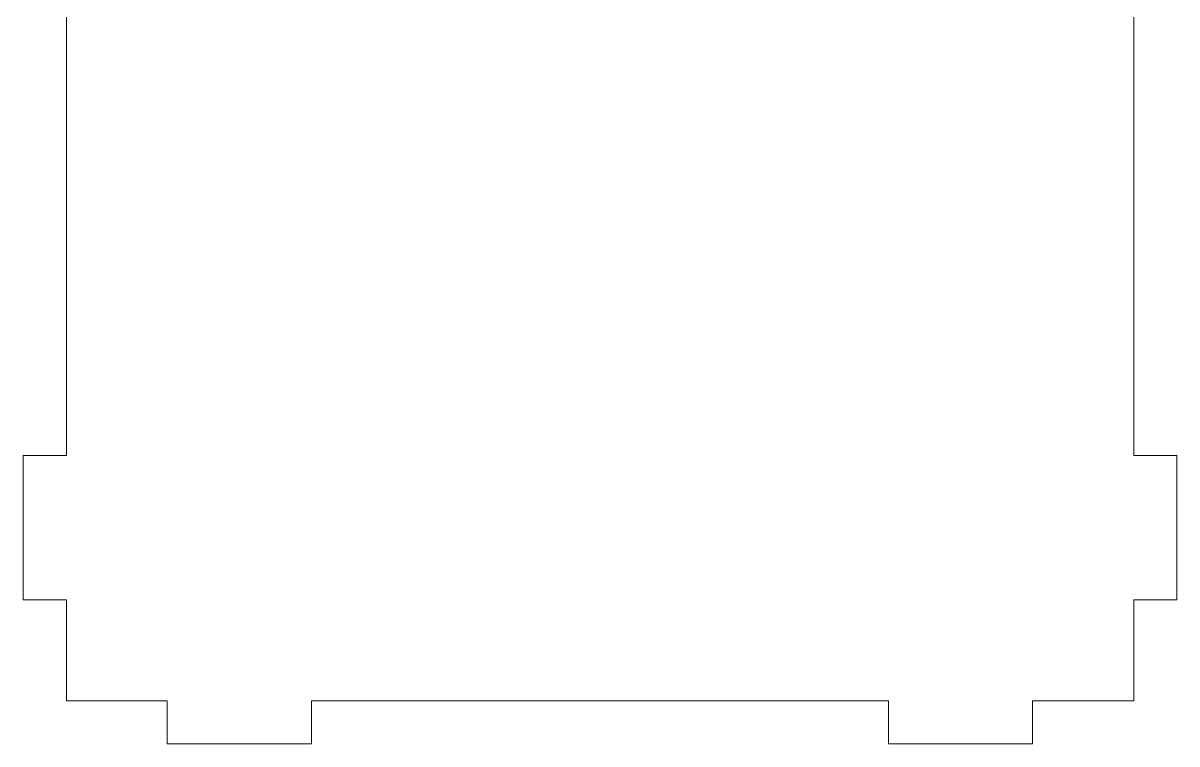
# Model space of a CAD drawing. Header units: inches. Extents: x -4.04 to 3.96, y -5.52 to 0.82.
# Drawn here: x -0.559 to 0.56, y -0.584 to 0.116 of the extents above; entities that cross this region are included whole.
import ezdxf

# ---------------------------------------------------------------- set-up
doc = ezdxf.new("R2010")
doc.units = ezdxf.units.IN
doc.header["$MEASUREMENT"] = 0
doc.layers.add('Katman 1', color=7, linetype='Continuous')

msp = doc.modelspace()

# ---------------------------------------------------------------- linework, layer by layer
at = {"layer": 'Katman 1', "color": 250, "lineweight": 9}
for points in [[(-0.5175, 0.5357), (-0.5175, 0.5357), (-0.5175, -0.3042), (-0.5175, -0.3042)], [(0.5185, -0.3042), (0.5185, -0.3042), (0.5185, 0.5357), (0.5185, 0.5357)], [(-0.5175, -0.3042), (-0.5175, -0.3042), (-0.5595, -0.3042), (-0.5595, -0.3042)], [(-0.5595, -0.3042), (-0.5595, -0.3042), (-0.5595, -0.4442), (-0.5595, -0.4442)], [(0.5604, -0.3042), (0.5604, -0.3042), (0.5185, -0.3042), (0.5185, -0.3042)], [(0.5604, -0.4442), (0.5604, -0.4442), (0.5604, -0.3042), (0.5604, -0.3042)], [(-0.5595, -0.4442), (-0.5595, -0.4442), (-0.5175, -0.4442), (-0.5175, -0.4442)], [(-0.5175, -0.4442), (-0.5175, -0.4442), (-0.5175, -0.5422), (-0.5175, -0.5422)], [(0.5185, -0.5422), (0.5185, -0.5422), (0.5185, -0.4442), (0.5185, -0.4442)], [(0.5185, -0.4442), (0.5185, -0.4442), (0.5604, -0.4442), (0.5604, -0.4442)], [(-0.5175, -0.5422), (-0.5175, -0.5422), (-0.4195, -0.5422), (-0.4195, -0.5422)], [(-0.4195, -0.5422), (-0.4195, -0.5422), (-0.4195, -0.5842), (-0.4195, -0.5842)], [(-0.2795, -0.5842), (-0.2795, -0.5842), (-0.2795, -0.5422), (-0.2795, -0.5422)], [(-0.2795, -0.5422), (-0.2795, -0.5422), (0.2804, -0.5422), (0.2804, -0.5422)], [(0.2804, -0.5422), (0.2804, -0.5422), (0.2804, -0.5842), (0.2804, -0.5842)], [(0.4204, -0.5842), (0.4204, -0.5842), (0.4204, -0.5422), (0.4204, -0.5422)], [(0.4204, -0.5422), (0.4204, -0.5422), (0.5185, -0.5422), (0.5185, -0.5422)], [(-0.4195, -0.5842), (-0.4195, -0.5842), (-0.2795, -0.5842), (-0.2795, -0.5842)], [(0.2804, -0.5842), (0.2804, -0.5842), (0.4204, -0.5842), (0.4204, -0.5842)]]:
    msp.add_open_spline(points, degree=3, dxfattribs=at)

doc.saveas('drawing.dxf')
